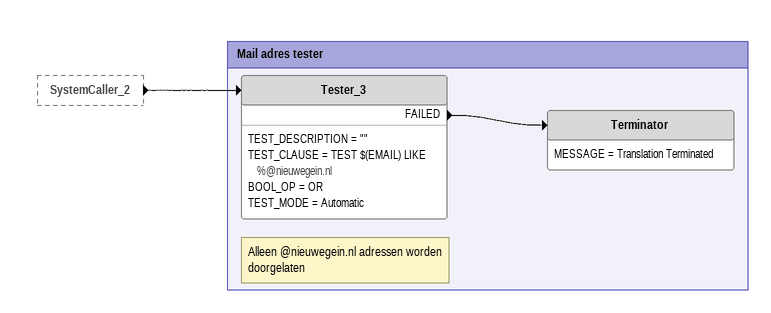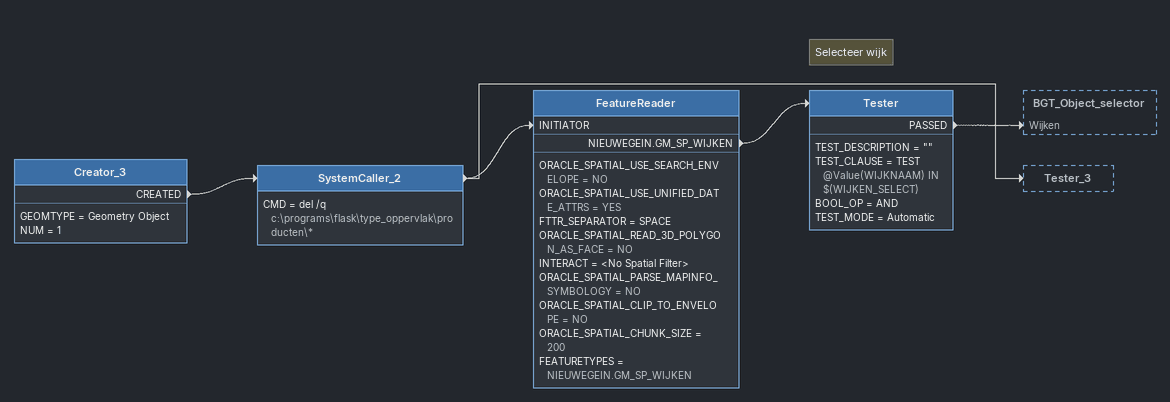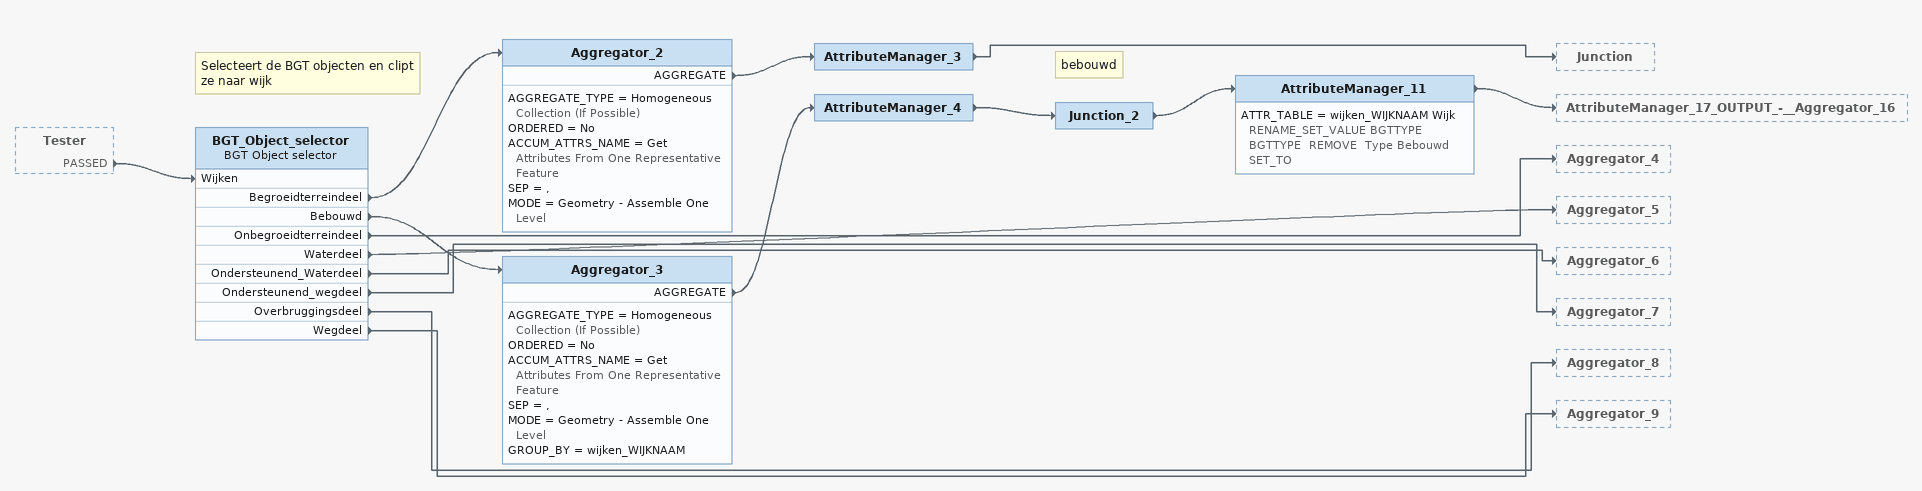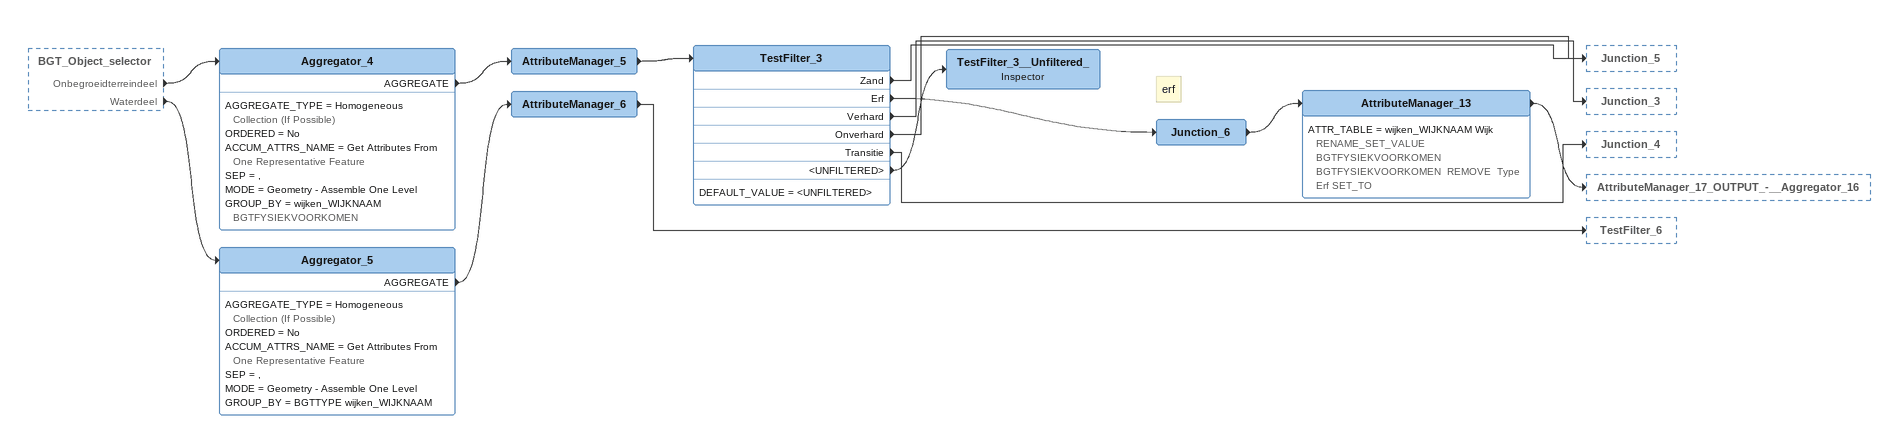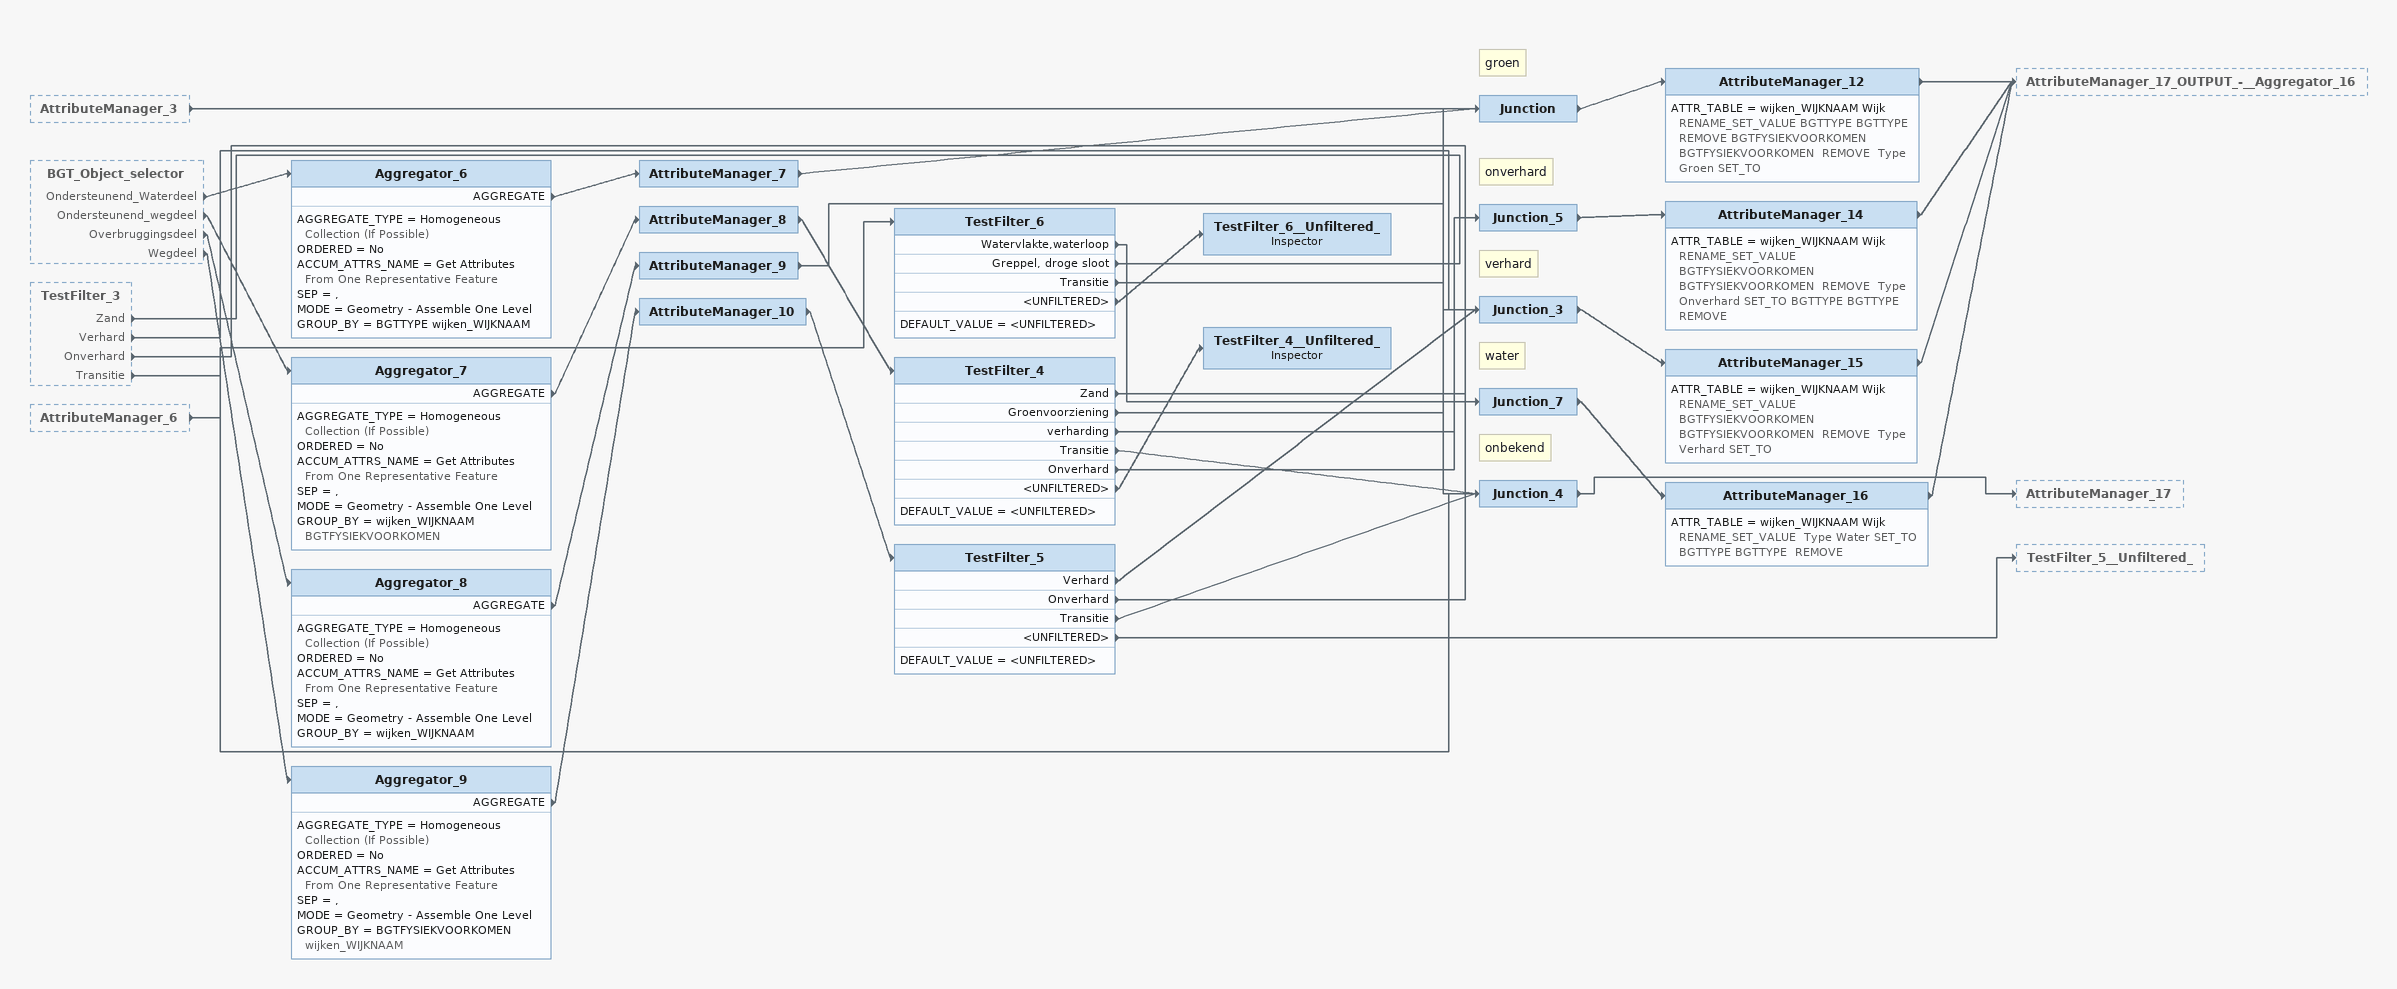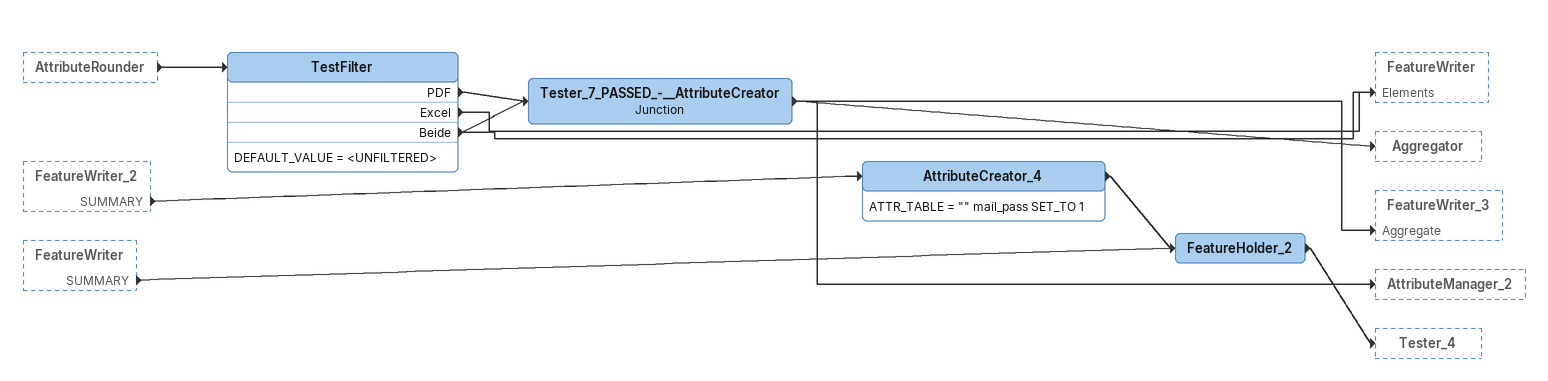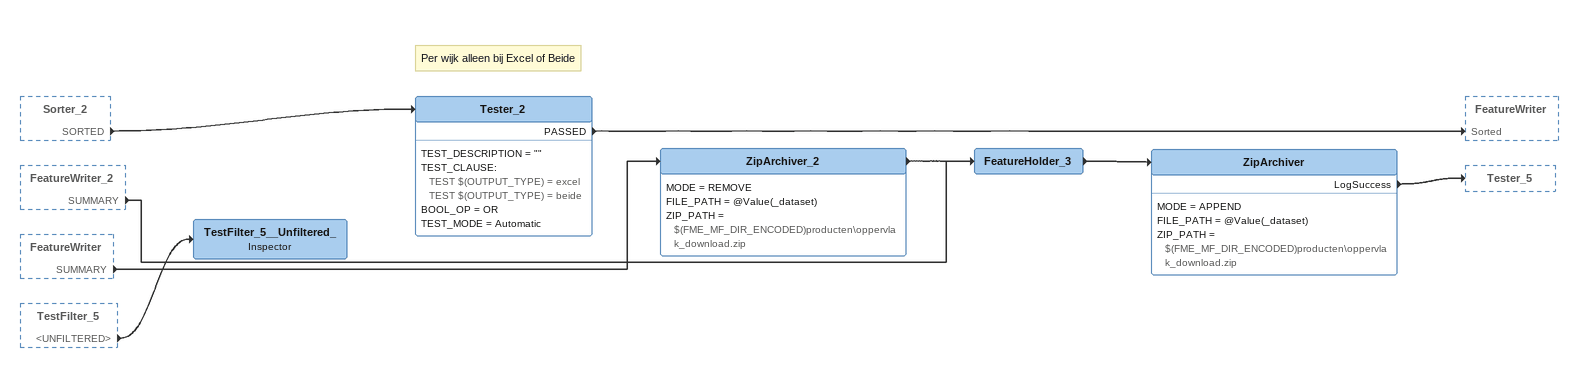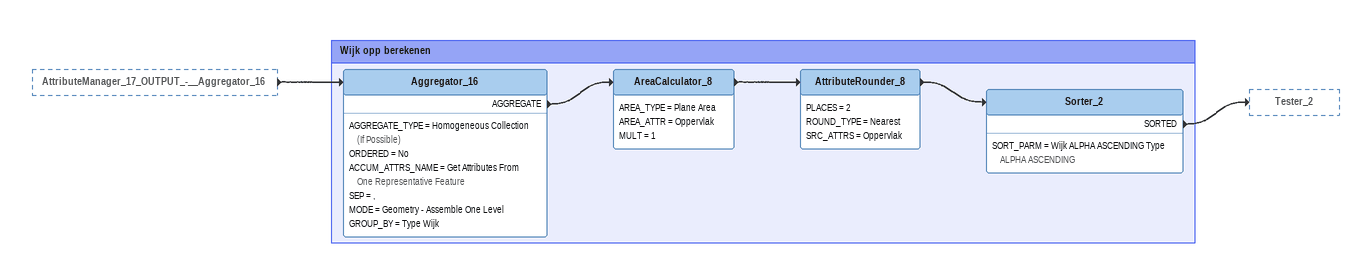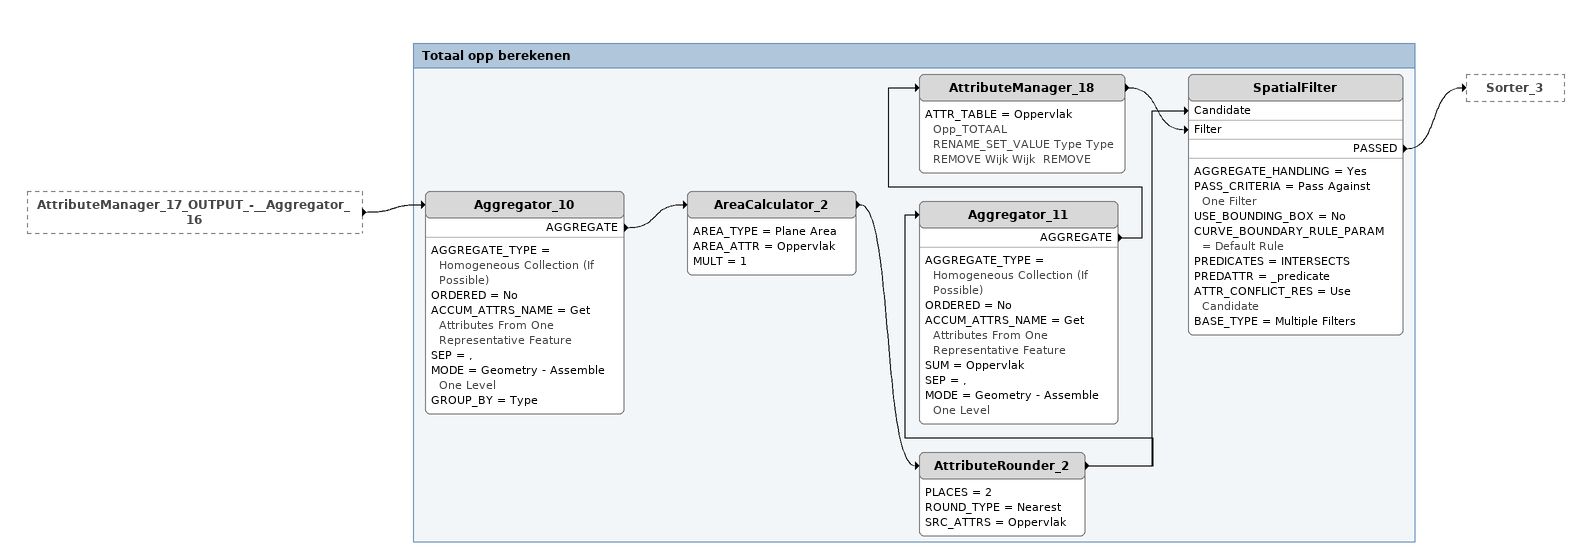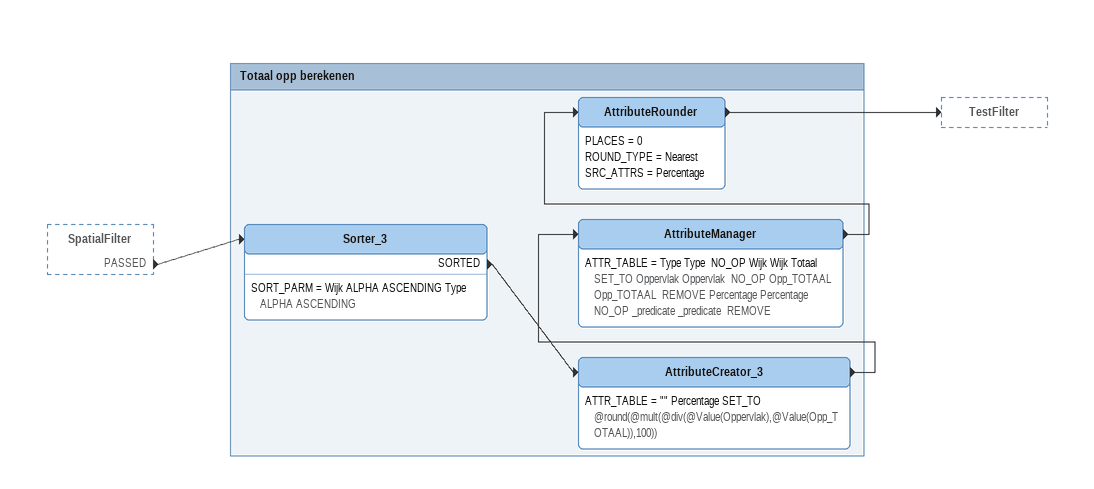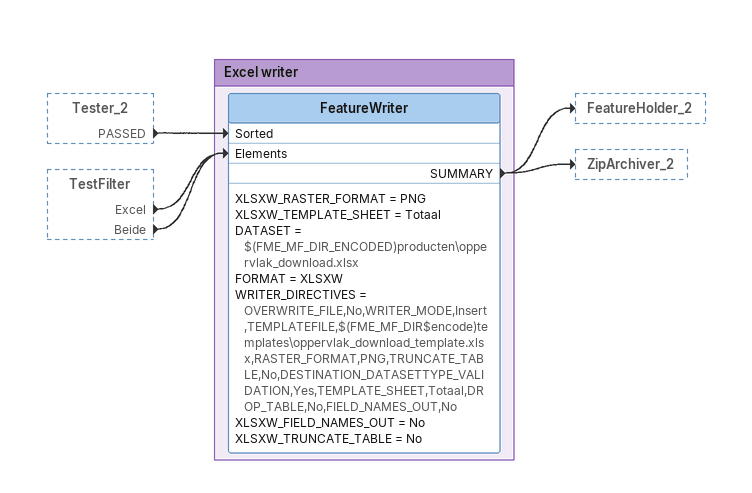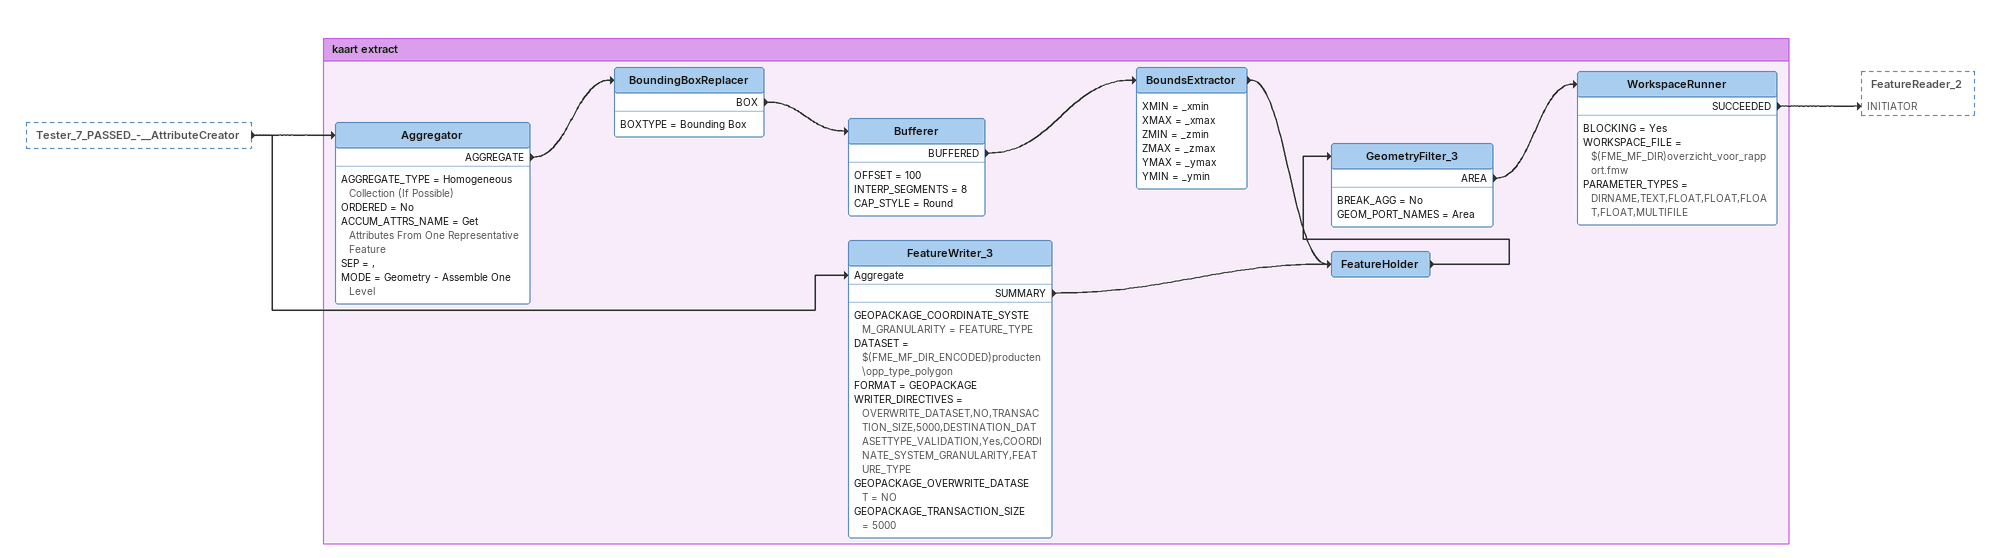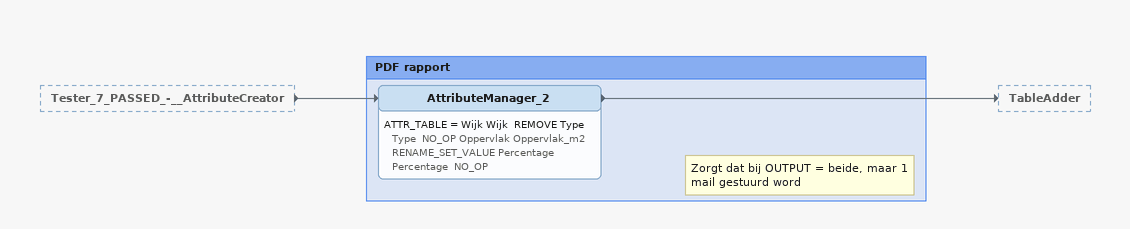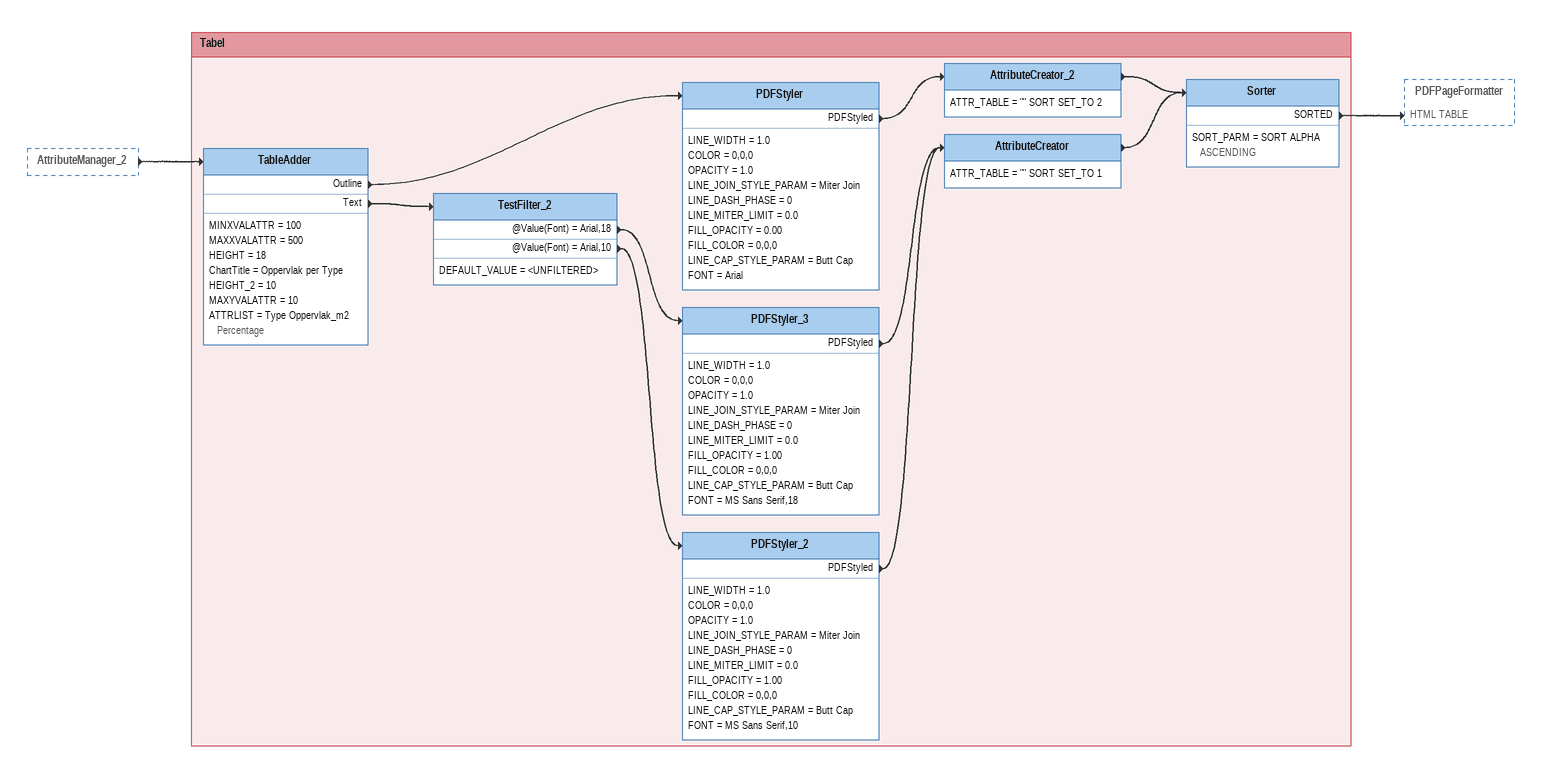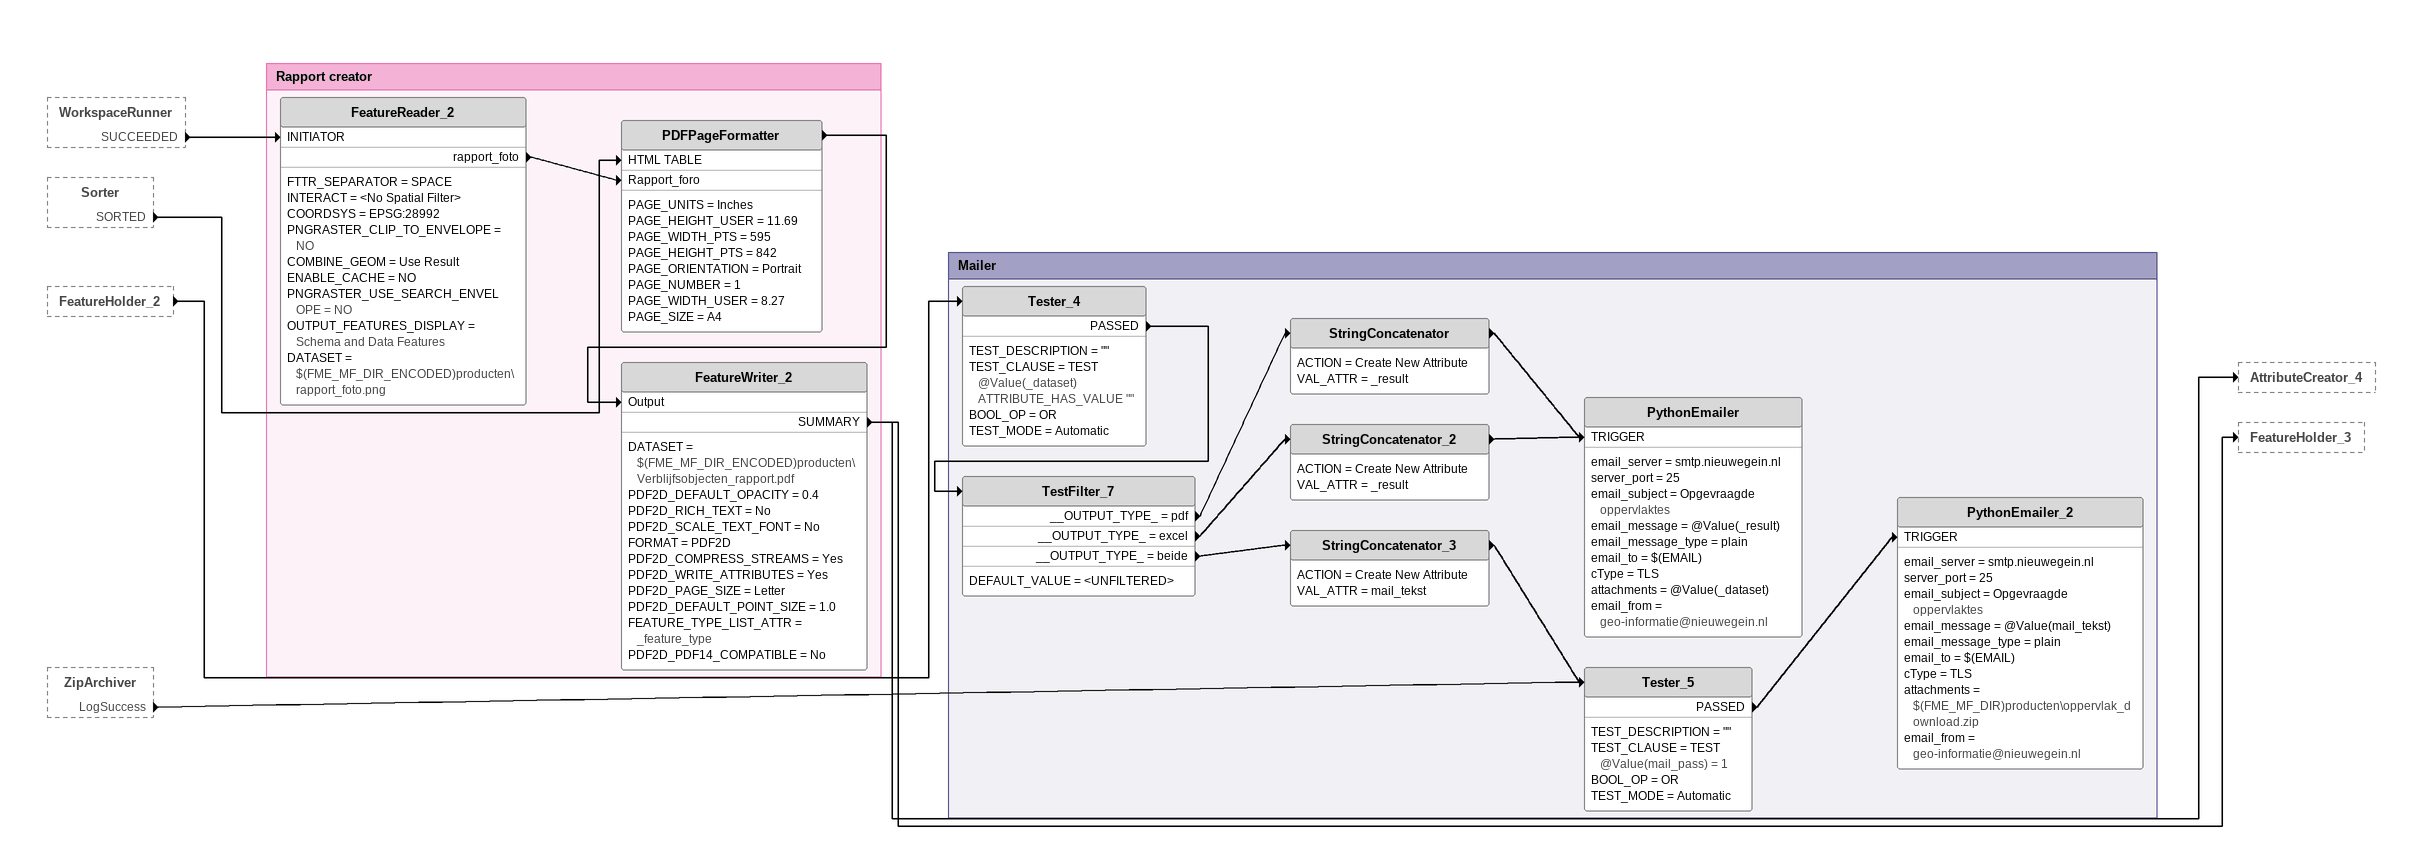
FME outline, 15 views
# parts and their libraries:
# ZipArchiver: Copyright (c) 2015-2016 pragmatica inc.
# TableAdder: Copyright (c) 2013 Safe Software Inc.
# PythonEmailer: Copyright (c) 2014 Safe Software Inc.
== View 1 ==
SystemCaller_2 [outside]
    -> Tester_3

Bookmark: Mail adres tester
Note: Alleen @nieuwegein.nl adressen worden doorgelaten
Tester_3
    TEST_DESCRIPTION = ""
    TEST_CLAUSE = TEST $(EMAIL) LIKE %@nieuwegein.nl
    BOOL_OP = OR
    TEST_MODE = Automatic
    FAILED -> Terminator
Terminator
    MESSAGE = Translation Terminated

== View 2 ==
Creator_3
    GEOMTYPE = Geometry Object
    NUM = 1
    CREATED -> SystemCaller_2
SystemCaller_2
    CMD = del /q c:\programs\flask\type_oppervlak\producten\*
    -> Tester_3
    -> FeatureReader [INITIATOR]
FeatureReader
    ORACLE_SPATIAL_USE_SEARCH_ENVELOPE = NO
    ORACLE_SPATIAL_USE_UNIFIED_DATE_ATTRS = YES
    FTTR_SEPARATOR = SPACE
    ORACLE_SPATIAL_READ_3D_POLYGON_AS_FACE = NO
    INTERACT = <No Spatial Filter>
    ORACLE_SPATIAL_PARSE_MAPINFO_SYMBOLOGY = NO
    ORACLE_SPATIAL_CLIP_TO_ENVELOPE = NO
    ORACLE_SPATIAL_CHUNK_SIZE = 200
    FEATURETYPES = NIEUWEGEIN.GM_SP_WIJKEN
    NIEUWEGEIN.GM_SP_WIJKEN -> Tester
Note: Selecteer wijk
Tester
    TEST_DESCRIPTION = ""
    TEST_CLAUSE = TEST @Value(WIJKNAAM) IN $(WIJKEN_SELECT)
    BOOL_OP = AND
    TEST_MODE = Automatic
    PASSED -> BGT_Object_selector [Wijken]

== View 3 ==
Tester [outside]
    PASSED -> BGT_Object_selector [Wijken]
Note: Selecteert de BGT objecten en clipt ze naar wijk
BGT_Object_selector: BGT Object selector
    Begroeidterreindeel -> Aggregator_2
    Bebouwd -> Aggregator_3
    Onbegroeidterreindeel -> Aggregator_4
    Waterdeel -> Aggregator_5
    Ondersteunend_Waterdeel -> Aggregator_6
    Ondersteunend_wegdeel -> Aggregator_7
    Overbruggingsdeel -> Aggregator_8
    Wegdeel -> Aggregator_9
Aggregator_2
    AGGREGATE_TYPE = Homogeneous Collection (If Possible)
    ORDERED = No
    ACCUM_ATTRS_NAME = Get Attributes From One Representative Feature
    SEP = ,
    MODE = Geometry - Assemble One Level
    AGGREGATE -> AttributeManager_3
AttributeManager_3
    -> Junction
Aggregator_3
    AGGREGATE_TYPE = Homogeneous Collection (If Possible)
    ORDERED = No
    ACCUM_ATTRS_NAME = Get Attributes From One Representative Feature
    SEP = ,
    MODE = Geometry - Assemble One Level
    GROUP_BY = wijken_WIJKNAAM
    AGGREGATE -> AttributeManager_4
AttributeManager_4
    -> Junction_2
Note: bebouwd
Junction_2
    -> AttributeManager_11
AttributeManager_11
    ATTR_TABLE = wijken_WIJKNAAM Wijk  RENAME_SET_VALUE BGTTYPE BGTTYPE  REMOVE  Type Bebouwd SET_TO
    -> AttributeManager_17_OUTPUT_-__Aggregator_16

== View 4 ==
BGT_Object_selector [outside]
    Onbegroeidterreindeel -> Aggregator_4
    Waterdeel -> Aggregator_5
Aggregator_4
    AGGREGATE_TYPE = Homogeneous Collection (If Possible)
    ORDERED = No
    ACCUM_ATTRS_NAME = Get Attributes From One Representative Feature
    SEP = ,
    MODE = Geometry - Assemble One Level
    GROUP_BY = wijken_WIJKNAAM BGTFYSIEKVOORKOMEN
    AGGREGATE -> AttributeManager_5
AttributeManager_5
    -> TestFilter_3
TestFilter_3
    DEFAULT_VALUE = <UNFILTERED>
    Zand -> Junction_5
    Erf -> Junction_6
    Verhard -> Junction_3
    Onverhard -> Junction_5
    Transitie -> Junction_4
    <UNFILTERED> -> TestFilter_3__Unfiltered_
TestFilter_3__Unfiltered_: Inspector
Note: erf
Junction_6
    -> AttributeManager_13
AttributeManager_13
    ATTR_TABLE = wijken_WIJKNAAM Wijk  RENAME_SET_VALUE BGTFYSIEKVOORKOMEN BGTFYSIEKVOORKOMEN  REMOVE  Type Erf SET_TO
    -> AttributeManager_17_OUTPUT_-__Aggregator_16
Aggregator_5
    AGGREGATE_TYPE = Homogeneous Collection (If Possible)
    ORDERED = No
    ACCUM_ATTRS_NAME = Get Attributes From One Representative Feature
    SEP = ,
    MODE = Geometry - Assemble One Level
    GROUP_BY = BGTTYPE wijken_WIJKNAAM
    AGGREGATE -> AttributeManager_6
AttributeManager_6
    -> TestFilter_6

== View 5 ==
AttributeManager_3 [outside]
    -> Junction
BGT_Object_selector [outside]
    Ondersteunend_Waterdeel -> Aggregator_6
    Ondersteunend_wegdeel -> Aggregator_7
    Overbruggingsdeel -> Aggregator_8
    Wegdeel -> Aggregator_9
TestFilter_3 [outside]
    Zand -> Junction_5
    Verhard -> Junction_3
    Onverhard -> Junction_5
    Transitie -> Junction_4
AttributeManager_6 [outside]
    -> TestFilter_6
TestFilter_6
    DEFAULT_VALUE = <UNFILTERED>
    Watervlakte,waterloop -> Junction_7
    Greppel, droge sloot -> Junction_5
    Transitie -> Junction_4
    <UNFILTERED> -> TestFilter_6__Unfiltered_
TestFilter_6__Unfiltered_: Inspector
Note: water
Junction_7
    -> AttributeManager_16
AttributeManager_16
    ATTR_TABLE = wijken_WIJKNAAM Wijk  RENAME_SET_VALUE  Type Water SET_TO BGTTYPE BGTTYPE  REMOVE
    -> AttributeManager_17_OUTPUT_-__Aggregator_16
Aggregator_6
    AGGREGATE_TYPE = Homogeneous Collection (If Possible)
    ORDERED = No
    ACCUM_ATTRS_NAME = Get Attributes From One Representative Feature
    SEP = ,
    MODE = Geometry - Assemble One Level
    GROUP_BY = BGTTYPE wijken_WIJKNAAM
    AGGREGATE -> AttributeManager_7
AttributeManager_7
    -> Junction
Aggregator_7
    AGGREGATE_TYPE = Homogeneous Collection (If Possible)
    ORDERED = No
    ACCUM_ATTRS_NAME = Get Attributes From One Representative Feature
    SEP = ,
    MODE = Geometry - Assemble One Level
    GROUP_BY = wijken_WIJKNAAM BGTFYSIEKVOORKOMEN
    AGGREGATE -> AttributeManager_8
AttributeManager_8
    -> TestFilter_4
TestFilter_4
    DEFAULT_VALUE = <UNFILTERED>
    Zand -> Junction_5
    Groenvoorziening -> Junction
    verharding -> Junction_3
    Transitie -> Junction_4
    Onverhard -> Junction_5
    <UNFILTERED> -> TestFilter_4__Unfiltered_
Note: groen
Junction
    -> AttributeManager_12
AttributeManager_12
    ATTR_TABLE = wijken_WIJKNAAM Wijk  RENAME_SET_VALUE BGTTYPE BGTTYPE  REMOVE BGTFYSIEKVOORKOMEN BGTFYSIEKVOORKOMEN  REMOVE  Type Groen SET_TO
    -> AttributeManager_17_OUTPUT_-__Aggregator_16
TestFilter_4__Unfiltered_: Inspector
Aggregator_8
    AGGREGATE_TYPE = Homogeneous Collection (If Possible)
    ORDERED = No
    ACCUM_ATTRS_NAME = Get Attributes From One Representative Feature
    SEP = ,
    MODE = Geometry - Assemble One Level
    GROUP_BY = wijken_WIJKNAAM
    AGGREGATE -> AttributeManager_9
AttributeManager_9
    -> Junction_3
Aggregator_9
    AGGREGATE_TYPE = Homogeneous Collection (If Possible)
    ORDERED = No
    ACCUM_ATTRS_NAME = Get Attributes From One Representative Feature
    SEP = ,
    MODE = Geometry - Assemble One Level
    GROUP_BY = BGTFYSIEKVOORKOMEN wijken_WIJKNAAM
    AGGREGATE -> AttributeManager_10
AttributeManager_10
    -> TestFilter_5
TestFilter_5
    DEFAULT_VALUE = <UNFILTERED>
    Verhard -> Junction_3
    Onverhard -> Junction_5
    Transitie -> Junction_4
    <UNFILTERED> -> TestFilter_5__Unfiltered_
Note: onverhard
Junction_5
    -> AttributeManager_14
AttributeManager_14
    ATTR_TABLE = wijken_WIJKNAAM Wijk  RENAME_SET_VALUE BGTFYSIEKVOORKOMEN BGTFYSIEKVOORKOMEN  REMOVE  Type Onverhard SET_TO BGTTYPE BGTTYPE  REMOVE
    -> AttributeManager_17_OUTPUT_-__Aggregator_16
Note: verhard
Junction_3
    -> AttributeManager_15
AttributeManager_15
    ATTR_TABLE = wijken_WIJKNAAM Wijk  RENAME_SET_VALUE BGTFYSIEKVOORKOMEN BGTFYSIEKVOORKOMEN  REMOVE  Type Verhard SET_TO
    -> AttributeManager_17_OUTPUT_-__Aggregator_16
Note: onbekend
Junction_4
    -> AttributeManager_17

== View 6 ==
AttributeRounder [outside]
    -> TestFilter
FeatureWriter_2 [outside]
    SUMMARY -> AttributeCreator_4
FeatureWriter [outside]
    SUMMARY -> FeatureHolder_2
TestFilter
    DEFAULT_VALUE = <UNFILTERED>
    PDF -> Tester_7_PASSED_-__AttributeCreator
    Excel -> FeatureWriter [Elements]
    Beide -> FeatureWriter [Elements]
    Beide -> Tester_7_PASSED_-__AttributeCreator
Tester_7_PASSED_-__AttributeCreator: Junction
    -> Aggregator
    -> FeatureWriter_3 [Aggregate]
    -> AttributeManager_2
AttributeCreator_4
    ATTR_TABLE = "" mail_pass SET_TO 1
    -> FeatureHolder_2
FeatureHolder_2
    -> Tester_4

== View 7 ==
Sorter_2 [outside]
    SORTED -> Tester_2
FeatureWriter_2 [outside]
    SUMMARY -> FeatureHolder_3
FeatureWriter [outside]
    SUMMARY -> ZipArchiver_2
TestFilter_5 [outside]
    <UNFILTERED> -> TestFilter_5__Unfiltered_
Note: Per wijk alleen bij Excel of Beide
Tester_2
    TEST_DESCRIPTION = ""
    TEST_CLAUSE:
      TEST $(OUTPUT_TYPE) = excel
      TEST $(OUTPUT_TYPE) = beide
    BOOL_OP = OR
    TEST_MODE = Automatic
    PASSED -> FeatureWriter [Sorted]
ZipArchiver_2
    MODE = REMOVE
    FILE_PATH = @Value(_dataset)
    ZIP_PATH = $(FME_MF_DIR_ENCODED)producten\oppervlak_download.zip
    -> FeatureHolder_3
FeatureHolder_3
    -> ZipArchiver
ZipArchiver
    MODE = APPEND
    FILE_PATH = @Value(_dataset)
    ZIP_PATH = $(FME_MF_DIR_ENCODED)producten\oppervlak_download.zip
    LogSuccess -> Tester_5
TestFilter_5__Unfiltered_: Inspector

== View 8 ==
AttributeManager_17_OUTPUT_-__Aggregator_16 [outside]
    -> Aggregator_16

Bookmark: Wijk opp berekenen
Aggregator_16
    AGGREGATE_TYPE = Homogeneous Collection (If Possible)
    ORDERED = No
    ACCUM_ATTRS_NAME = Get Attributes From One Representative Feature
    SEP = ,
    MODE = Geometry - Assemble One Level
    GROUP_BY = Type Wijk
    AGGREGATE -> AreaCalculator_8
AreaCalculator_8
    AREA_TYPE = Plane Area
    AREA_ATTR = Oppervlak
    MULT = 1
    -> AttributeRounder_8
AttributeRounder_8
    PLACES = 2
    ROUND_TYPE = Nearest
    SRC_ATTRS = Oppervlak
    -> Sorter_2
Sorter_2
    SORT_PARM = Wijk ALPHA ASCENDING Type ALPHA ASCENDING
    SORTED -> Tester_2

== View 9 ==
AttributeManager_17_OUTPUT_-__Aggregator_16 [outside]
    -> Aggregator_10

Bookmark: Totaal opp berekenen
Aggregator_10
    AGGREGATE_TYPE = Homogeneous Collection (If Possible)
    ORDERED = No
    ACCUM_ATTRS_NAME = Get Attributes From One Representative Feature
    SEP = ,
    MODE = Geometry - Assemble One Level
    GROUP_BY = Type
    AGGREGATE -> AreaCalculator_2
AreaCalculator_2
    AREA_TYPE = Plane Area
    AREA_ATTR = Oppervlak
    MULT = 1
    -> AttributeRounder_2
AttributeRounder_2
    PLACES = 2
    ROUND_TYPE = Nearest
    SRC_ATTRS = Oppervlak
    -> SpatialFilter [Candidate]
    -> Aggregator_11
Aggregator_11
    AGGREGATE_TYPE = Homogeneous Collection (If Possible)
    ORDERED = No
    ACCUM_ATTRS_NAME = Get Attributes From One Representative Feature
    SUM = Oppervlak
    SEP = ,
    MODE = Geometry - Assemble One Level
    AGGREGATE -> AttributeManager_18
AttributeManager_18
    ATTR_TABLE = Oppervlak Opp_TOTAAL  RENAME_SET_VALUE Type Type  REMOVE Wijk Wijk  REMOVE
    -> SpatialFilter [Filter]
SpatialFilter
    AGGREGATE_HANDLING = Yes
    PASS_CRITERIA = Pass Against One Filter
    USE_BOUNDING_BOX = No
    CURVE_BOUNDARY_RULE_PARAM = Default Rule
    PREDICATES = INTERSECTS
    PREDATTR = _predicate
    ATTR_CONFLICT_RES = Use Candidate
    BASE_TYPE = Multiple Filters
    PASSED -> Sorter_3

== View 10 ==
SpatialFilter [outside]
    PASSED -> Sorter_3

Bookmark: Totaal opp berekenen
Sorter_3
    SORT_PARM = Wijk ALPHA ASCENDING Type ALPHA ASCENDING
    SORTED -> AttributeCreator_3
AttributeCreator_3
    ATTR_TABLE = "" Percentage SET_TO @round(@mult(@div(@Value(Oppervlak),@Value(Opp_TOTAAL)),100))
    -> AttributeManager
AttributeManager
    ATTR_TABLE = Type Type  NO_OP Wijk Wijk Totaal SET_TO Oppervlak Oppervlak  NO_OP Opp_TOTAAL Opp_TOTAAL  REMOVE Percentage Percentage  NO_OP _predicate _predicate  REMOVE
    -> AttributeRounder
AttributeRounder
    PLACES = 0
    ROUND_TYPE = Nearest
    SRC_ATTRS = Percentage
    -> TestFilter

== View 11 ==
Tester_2 [outside]
    PASSED -> FeatureWriter [Sorted]
TestFilter [outside]
    Excel -> FeatureWriter [Elements]
    Beide -> FeatureWriter [Elements]

Bookmark: Excel writer
FeatureWriter
    XLSXW_RASTER_FORMAT = PNG
    XLSXW_TEMPLATE_SHEET = Totaal
    DATASET = $(FME_MF_DIR_ENCODED)producten\oppervlak_download.xlsx
    FORMAT = XLSXW
    WRITER_DIRECTIVES = OVERWRITE_FILE,No,WRITER_MODE,Insert,TEMPLATEFILE,$(FME_MF_DIR$encode)templates\oppervlak_download_template.xlsx,RASTER_FORMAT,PNG,TRUNCATE_TABLE,No,DESTINATION_DATASETTYPE_VALIDATION,Yes,TEMPLATE_SHEET,Totaal,DROP_TABLE,No,FIELD_NAMES_OUT,No
    XLSXW_FIELD_NAMES_OUT = No
    XLSXW_TRUNCATE_TABLE = No
    SUMMARY -> FeatureHolder_2
    SUMMARY -> ZipArchiver_2

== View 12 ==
Tester_7_PASSED_-__AttributeCreator [outside]
    -> Aggregator
    -> FeatureWriter_3 [Aggregate]

Bookmark: kaart extract
Aggregator
    AGGREGATE_TYPE = Homogeneous Collection (If Possible)
    ORDERED = No
    ACCUM_ATTRS_NAME = Get Attributes From One Representative Feature
    SEP = ,
    MODE = Geometry - Assemble One Level
    AGGREGATE -> BoundingBoxReplacer
BoundingBoxReplacer
    BOXTYPE = Bounding Box
    BOX -> Bufferer
Bufferer
    OFFSET = 100
    INTERP_SEGMENTS = 8
    CAP_STYLE = Round
    BUFFERED -> BoundsExtractor
BoundsExtractor
    XMIN = _xmin
    XMAX = _xmax
    ZMIN = _zmin
    ZMAX = _zmax
    YMAX = _ymax
    YMIN = _ymin
    -> FeatureHolder
FeatureWriter_3
    GEOPACKAGE_COORDINATE_SYSTEM_GRANULARITY = FEATURE_TYPE
    DATASET = $(FME_MF_DIR_ENCODED)producten\opp_type_polygon
    FORMAT = GEOPACKAGE
    WRITER_DIRECTIVES = OVERWRITE_DATASET,NO,TRANSACTION_SIZE,5000,DESTINATION_DATASETTYPE_VALIDATION,Yes,COORDINATE_SYSTEM_GRANULARITY,FEATURE_TYPE
    GEOPACKAGE_OVERWRITE_DATASET = NO
    GEOPACKAGE_TRANSACTION_SIZE = 5000
    SUMMARY -> FeatureHolder
FeatureHolder
    -> GeometryFilter_3
GeometryFilter_3
    BREAK_AGG = No
    GEOM_PORT_NAMES = Area
    AREA -> WorkspaceRunner
WorkspaceRunner
    BLOCKING = Yes
    WORKSPACE_FILE = $(FME_MF_DIR)overzicht_voor_rapport.fmw
    PARAMETER_TYPES = DIRNAME,TEXT,FLOAT,FLOAT,FLOAT,FLOAT,MULTIFILE
    SUCCEEDED -> FeatureReader_2 [INITIATOR]

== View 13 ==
Tester_7_PASSED_-__AttributeCreator [outside]
    -> AttributeManager_2

Bookmark: PDF rapport
Note: Zorgt dat bij OUTPUT = beide, maar 1 mail gestuurd word
AttributeManager_2
    ATTR_TABLE = Wijk Wijk  REMOVE Type Type  NO_OP Oppervlak Oppervlak_m2  RENAME_SET_VALUE Percentage Percentage  NO_OP
    -> TableAdder

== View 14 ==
AttributeManager_2 [outside]
    -> TableAdder

Bookmark: Tabel
TableAdder
    MINXVALATTR = 100
    MAXXVALATTR = 500
    HEIGHT = 18
    ChartTitle = Oppervlak per Type
    HEIGHT_2 = 10
    MAXYVALATTR = 10
    ATTRLIST = Type Oppervlak_m2 Percentage
    Outline -> PDFStyler
    Text -> TestFilter_2
PDFStyler
    LINE_WIDTH = 1.0
    COLOR = 0,0,0
    OPACITY = 1.0
    LINE_JOIN_STYLE_PARAM = Miter Join
    LINE_DASH_PHASE = 0
    LINE_MITER_LIMIT = 0.0
    FILL_OPACITY = 0.00
    FILL_COLOR = 0,0,0
    LINE_CAP_STYLE_PARAM = Butt Cap
    FONT = Arial
    PDFStyled -> AttributeCreator_2
AttributeCreator_2
    ATTR_TABLE = "" SORT SET_TO 2
    -> Sorter
TestFilter_2
    DEFAULT_VALUE = <UNFILTERED>
    @Value(Font) = Arial,18 -> PDFStyler_3
    @Value(Font) = Arial,10 -> PDFStyler_2
PDFStyler_3
    LINE_WIDTH = 1.0
    COLOR = 0,0,0
    OPACITY = 1.0
    LINE_JOIN_STYLE_PARAM = Miter Join
    LINE_DASH_PHASE = 0
    LINE_MITER_LIMIT = 0.0
    FILL_OPACITY = 1.00
    FILL_COLOR = 0,0,0
    LINE_CAP_STYLE_PARAM = Butt Cap
    FONT = MS Sans Serif,18
    PDFStyled -> AttributeCreator
PDFStyler_2
    LINE_WIDTH = 1.0
    COLOR = 0,0,0
    OPACITY = 1.0
    LINE_JOIN_STYLE_PARAM = Miter Join
    LINE_DASH_PHASE = 0
    LINE_MITER_LIMIT = 0.0
    FILL_OPACITY = 1.00
    FILL_COLOR = 0,0,0
    LINE_CAP_STYLE_PARAM = Butt Cap
    FONT = MS Sans Serif,10
    PDFStyled -> AttributeCreator
AttributeCreator
    ATTR_TABLE = "" SORT SET_TO 1
    -> Sorter
Sorter
    SORT_PARM = SORT ALPHA ASCENDING
    SORTED -> PDFPageFormatter [HTML TABLE]

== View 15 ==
WorkspaceRunner [outside]
    SUCCEEDED -> FeatureReader_2 [INITIATOR]
Sorter [outside]
    SORTED -> PDFPageFormatter [HTML TABLE]
FeatureHolder_2 [outside]
    -> Tester_4
ZipArchiver [outside]
    LogSuccess -> Tester_5

Bookmark: Rapport creator
FeatureReader_2
    FTTR_SEPARATOR = SPACE
    INTERACT = <No Spatial Filter>
    COORDSYS = EPSG:28992
    PNGRASTER_CLIP_TO_ENVELOPE = NO
    COMBINE_GEOM = Use Result
    ENABLE_CACHE = NO
    PNGRASTER_USE_SEARCH_ENVELOPE = NO
    OUTPUT_FEATURES_DISPLAY = Schema and Data Features
    DATASET = $(FME_MF_DIR_ENCODED)producten\rapport_foto.png
    rapport_foto -> PDFPageFormatter [Rapport_foro]
PDFPageFormatter
    PAGE_UNITS = Inches
    PAGE_HEIGHT_USER = 11.69
    PAGE_WIDTH_PTS = 595
    PAGE_HEIGHT_PTS = 842
    PAGE_ORIENTATION = Portrait
    PAGE_NUMBER = 1
    PAGE_WIDTH_USER = 8.27
    PAGE_SIZE = A4
    -> FeatureWriter_2 [Output]
FeatureWriter_2
    DATASET = $(FME_MF_DIR_ENCODED)producten\Verblijfsobjecten_rapport.pdf
    PDF2D_DEFAULT_OPACITY = 0.4
    PDF2D_RICH_TEXT = No
    PDF2D_SCALE_TEXT_FONT = No
    FORMAT = PDF2D
    PDF2D_COMPRESS_STREAMS = Yes
    PDF2D_WRITE_ATTRIBUTES = Yes
    PDF2D_PAGE_SIZE = Letter
    PDF2D_DEFAULT_POINT_SIZE = 1.0
    FEATURE_TYPE_LIST_ATTR = _feature_type
    PDF2D_PDF14_COMPATIBLE = No
    SUMMARY -> AttributeCreator_4
    SUMMARY -> FeatureHolder_3

Bookmark: Mailer
Tester_4
    TEST_DESCRIPTION = ""
    TEST_CLAUSE = TEST @Value(_dataset) ATTRIBUTE_HAS_VALUE ""
    BOOL_OP = OR
    TEST_MODE = Automatic
    PASSED -> TestFilter_7
TestFilter_7
    DEFAULT_VALUE = <UNFILTERED>
    __OUTPUT_TYPE_ = pdf -> StringConcatenator
    __OUTPUT_TYPE_ = excel -> StringConcatenator_2
    __OUTPUT_TYPE_ = beide -> StringConcatenator_3
StringConcatenator
    ACTION = Create New Attribute
    VAL_ATTR = _result
    -> PythonEmailer [TRIGGER]
StringConcatenator_2
    ACTION = Create New Attribute
    VAL_ATTR = _result
    -> PythonEmailer [TRIGGER]
PythonEmailer
    email_server = smtp.nieuwegein.nl
    server_port = 25
    email_subject = Opgevraagde oppervlaktes
    email_message = @Value(_result)
    email_message_type = plain
    email_to = $(EMAIL)
    cType = TLS
    attachments = @Value(_dataset)
    email_from = geo-informatie@nieuwegein.nl
StringConcatenator_3
    ACTION = Create New Attribute
    VAL_ATTR = mail_tekst
    -> Tester_5
Tester_5
    TEST_DESCRIPTION = ""
    TEST_CLAUSE = TEST @Value(mail_pass) = 1
    BOOL_OP = OR
    TEST_MODE = Automatic
    PASSED -> PythonEmailer_2 [TRIGGER]
PythonEmailer_2
    email_server = smtp.nieuwegein.nl
    server_port = 25
    email_subject = Opgevraagde oppervlaktes
    email_message = @Value(mail_tekst)
    email_message_type = plain
    email_to = $(EMAIL)
    cType = TLS
    attachments = $(FME_MF_DIR)producten\oppervlak_download.zip
    email_from = geo-informatie@nieuwegein.nl
